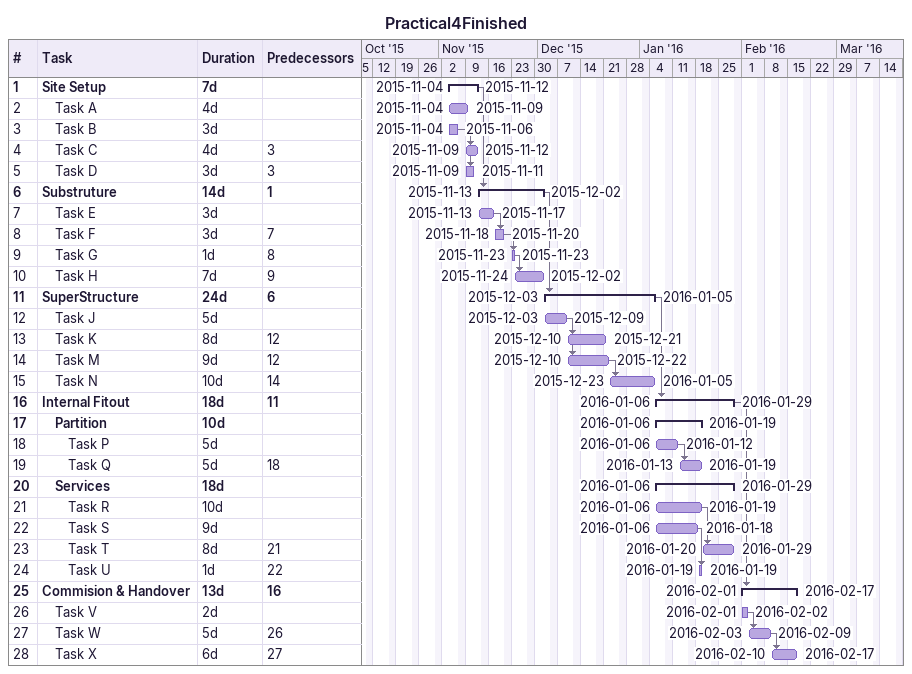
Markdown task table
Practical4Finished

| ID | Level | Task | Duration | Start | Finish | Predecessors |
|---|---|---|---|---|---|---|
| 1 | 1 | **Site Setup** | 7d | 2015-11-04 | 2015-11-12 |  |
| 2 | 2 | Task A | 4d | 2015-11-04 | 2015-11-09 |  |
| 3 | 2 | Task B | 3d | 2015-11-04 | 2015-11-06 |  |
| 4 | 2 | Task C | 4d | 2015-11-09 | 2015-11-12 | 3 |
| 5 | 2 | Task D | 3d | 2015-11-09 | 2015-11-11 | 3 |
| 6 | 1 | **Substruture** | 14d | 2015-11-13 | 2015-12-02 | 1 |
| 7 | 2 | Task E | 3d | 2015-11-13 | 2015-11-17 |  |
| 8 | 2 | Task F | 3d | 2015-11-18 | 2015-11-20 | 7 |
| 9 | 2 | Task G | 1d | 2015-11-23 | 2015-11-23 | 8 |
| 10 | 2 | Task H | 7d | 2015-11-24 | 2015-12-02 | 9 |
| 11 | 1 | **SuperStructure** | 24d | 2015-12-03 | 2016-01-05 | 6 |
| 12 | 2 | Task J | 5d | 2015-12-03 | 2015-12-09 |  |
| 13 | 2 | Task K | 8d | 2015-12-10 | 2015-12-21 | 12 |
| 14 | 2 | Task M | 9d | 2015-12-10 | 2015-12-22 | 12 |
| 15 | 2 | Task N | 10d | 2015-12-23 | 2016-01-05 | 14 |
| 16 | 1 | **Internal Fitout** | 18d | 2016-01-06 | 2016-01-29 | 11 |
| 17 | 2 | **Partition** | 10d | 2016-01-06 | 2016-01-19 |  |
| 18 | 3 | Task P | 5d | 2016-01-06 | 2016-01-12 |  |
| 19 | 3 | Task Q | 5d | 2016-01-13 | 2016-01-19 | 18 |
| 20 | 2 | **Services** | 18d | 2016-01-06 | 2016-01-29 |  |
| 21 | 3 | Task R | 10d | 2016-01-06 | 2016-01-19 |  |
| 22 | 3 | Task S | 9d | 2016-01-06 | 2016-01-18 |  |
| 23 | 3 | Task T | 8d | 2016-01-20 | 2016-01-29 | 21 |
| 24 | 3 | Task U | 1d | 2016-01-19 | 2016-01-19 | 22 |
| 25 | 1 | **Commision & Handover** | 13d | 2016-02-01 | 2016-02-17 | 16 |
| 26 | 2 | Task V | 2d | 2016-02-01 | 2016-02-02 |  |
| 27 | 2 | Task W | 5d | 2016-02-03 | 2016-02-09 | 26 |
| 28 | 2 | Task X | 6d | 2016-02-10 | 2016-02-17 | 27 |
